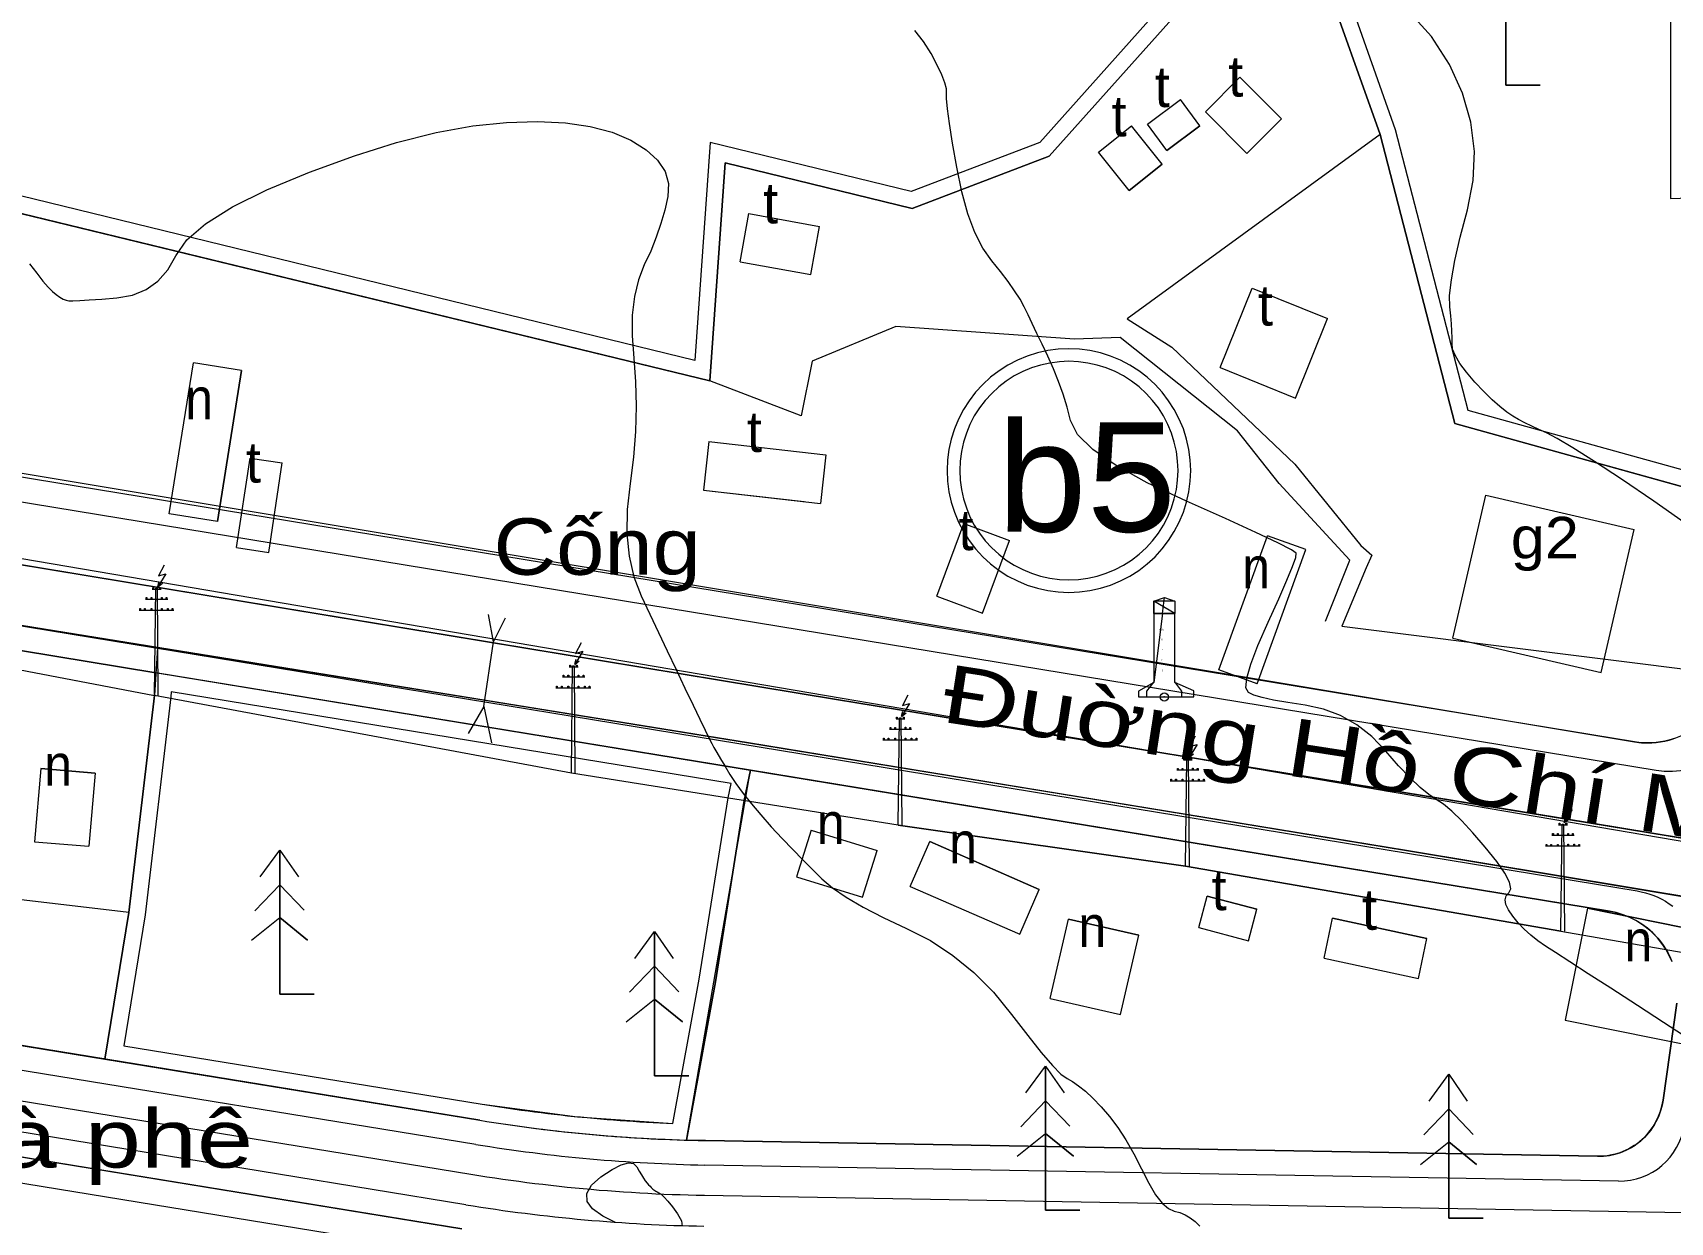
# Model space of a CAD drawing. Header units: metres. Extents: x 533049 to 537618, y 1849954 to 1852676.
# Drawn here: x 535662.7 to 535863.7, y 1851524.4 to 1851670.4 of the extents above; entities that cross this region are included whole.
import ezdxf

# ---------------------------------------------------------------- set-up
doc = ezdxf.new("R2010")
doc.units = ezdxf.units.M
doc.header["$LTSCALE"] = 2
doc.header["$PDMODE"] = 32
doc.header["$PDSIZE"] = 1
for name, color, linetype, lineweight in [('11', 7, 'Continuous', 13), ('13', 7, 'Continuous', 13), ('14', 7, 'Continuous', 13), ('20', 7, 'Continuous', 13), ('38', 7, 'Continuous', 13), ('52', 7, 'Continuous', 13), ('54', 7, 'Continuous', 13), ('55', 7, 'Continuous', 13), ('57', 7, 'Continuous', 13), ('60', 7, 'Continuous', 13)]:
    doc.layers.add(name, color=color, linetype=linetype, lineweight=lineweight)

msp = doc.modelspace()

# ---------------------------------------------------------------- linework, layer by layer
at = {"linetype": 'Continuous', "lineweight": 13}
msp.add_lwpolyline([(535677.62, 1851589.07), (535674.47, 1851562.42), (535641.09, 1851566.36), (535601.98, 1851570.97), (535601.98, 1851578.42), (535555.47, 1851586.42), (535560.72, 1851615.6), (535602.9, 1851608.02), (535656.18, 1851598.45), (535677.98, 1851594.94)], close=True, dxfattribs=at)
at = {"layer": '11'}
for points in [[(535804.82, 1851616.65), (535804.76, 1851617.96), (535804.59, 1851619.25), (535804.31, 1851620.52), (535803.92, 1851621.77), (535803.42, 1851622.97), (535802.81, 1851624.13), (535802.11, 1851625.23), (535801.32, 1851626.26), (535800.44, 1851627.22), (535799.48, 1851628.1), (535798.44, 1851628.9), (535797.34, 1851629.6), (535796.19, 1851630.2), (535794.98, 1851630.7), (535793.74, 1851631.09), (535792.46, 1851631.37), (535791.17, 1851631.55), (535789.87, 1851631.6), (535788.57, 1851631.55), (535787.27, 1851631.37), (535786, 1851631.09), (535784.76, 1851630.7), (535783.55, 1851630.2), (535782.39, 1851629.6), (535781.3, 1851628.9), (535780.26, 1851628.1), (535779.3, 1851627.22), (535778.42, 1851626.26), (535777.62, 1851625.23), (535776.92, 1851624.13), (535776.32, 1851622.97), (535775.82, 1851621.77), (535775.43, 1851620.52), (535775.15, 1851619.25), (535774.98, 1851617.96), (535774.92, 1851616.65), (535774.98, 1851615.35), (535775.15, 1851614.06), (535775.43, 1851612.79), (535775.82, 1851611.54), (535776.32, 1851610.34), (535776.92, 1851609.18), (535777.62, 1851608.08), (535778.42, 1851607.05), (535779.3, 1851606.08), (535780.26, 1851605.2), (535781.3, 1851604.41), (535782.39, 1851603.71), (535783.55, 1851603.11), (535784.76, 1851602.61), (535786, 1851602.22), (535787.27, 1851601.93), (535788.57, 1851601.76), (535789.87, 1851601.71), (535791.17, 1851601.76), (535792.46, 1851601.93), (535793.74, 1851602.22), (535794.98, 1851602.61), (535796.19, 1851603.11), (535797.34, 1851603.71), (535798.44, 1851604.41), (535799.48, 1851605.2), (535800.44, 1851606.08), (535801.32, 1851607.05), (535802.11, 1851608.08), (535802.81, 1851609.18), (535803.42, 1851610.34), (535803.92, 1851611.54), (535804.31, 1851612.79), (535804.59, 1851614.06), (535804.76, 1851615.35)], [(535803.27, 1851616.65), (535803.22, 1851617.82), (535803.07, 1851618.98), (535802.81, 1851620.12), (535802.46, 1851621.24), (535802.01, 1851622.32), (535801.47, 1851623.35), (535800.85, 1851624.34), (535800.13, 1851625.27), (535799.34, 1851626.13), (535798.48, 1851626.92), (535797.56, 1851627.63), (535796.57, 1851628.26), (535795.53, 1851628.8), (535794.45, 1851629.25), (535793.34, 1851629.6), (535792.2, 1851629.85), (535791.04, 1851630), (535789.87, 1851630.06), (535788.7, 1851630), (535787.54, 1851629.85), (535786.4, 1851629.6), (535785.29, 1851629.25), (535784.21, 1851628.8), (535783.17, 1851628.26), (535782.18, 1851627.63), (535781.25, 1851626.92), (535780.39, 1851626.13), (535779.6, 1851625.27), (535778.89, 1851624.34), (535778.26, 1851623.35), (535777.72, 1851622.32), (535777.28, 1851621.24), (535776.92, 1851620.12), (535776.67, 1851618.98), (535776.52, 1851617.82), (535776.47, 1851616.65), (535776.52, 1851615.49), (535776.67, 1851614.33), (535776.92, 1851613.19), (535777.28, 1851612.07), (535777.72, 1851610.99), (535778.26, 1851609.95), (535778.89, 1851608.97), (535779.6, 1851608.04), (535780.39, 1851607.18), (535781.25, 1851606.39), (535782.18, 1851605.68), (535783.17, 1851605.05), (535784.21, 1851604.51), (535785.29, 1851604.06), (535786.4, 1851603.71), (535787.54, 1851603.46), (535788.7, 1851603.3), (535789.87, 1851603.25), (535791.04, 1851603.3), (535792.2, 1851603.46), (535793.34, 1851603.71), (535794.45, 1851604.06), (535795.53, 1851604.51), (535796.57, 1851605.05), (535797.56, 1851605.68), (535798.48, 1851606.39), (535799.34, 1851607.18), (535800.13, 1851608.04), (535800.85, 1851608.97), (535801.47, 1851609.95), (535802.01, 1851610.99), (535802.46, 1851612.07), (535802.81, 1851613.19), (535803.07, 1851614.33), (535803.22, 1851615.49)]]:
    msp.add_lwpolyline(points, close=True, dxfattribs=at)
at = {"layer": '13'}
for points in [[(534939.79, 1851726.76), (535222.44, 1851682.6), (535475.02, 1851637.55), (536031.43, 1851542.89)], [(535867.65, 1851525.56), (535745.12, 1851527.71), (535744.13, 1851527.73), (535743.13, 1851527.76), (535742.14, 1851527.79), (535741.15, 1851527.82), (535740.15, 1851527.86), (535739.16, 1851527.9), (535738.17, 1851527.95), (535737.18, 1851528.01), (535736.19, 1851528.07), (535735.19, 1851528.13), (535734.2, 1851528.2), (535733.21, 1851528.28), (535732.22, 1851528.35), (535731.23, 1851528.44), (535730.24, 1851528.53), (535729.25, 1851528.62), (535728.27, 1851528.72), (535727.28, 1851528.82), (535726.29, 1851528.93), (535725.3, 1851529.05), (535724.32, 1851529.16), (535723.33, 1851529.29), (535722.35, 1851529.42), (535721.36, 1851529.55), (535720.38, 1851529.69), (535719.39, 1851529.83), (535718.41, 1851529.98), (535717.43, 1851530.13), (535716.45, 1851530.29), (535424.43, 1851577.9)]]:
    msp.add_lwpolyline(points, dxfattribs=at)
at = {"layer": '14'}
msp.add_lwpolyline([(535447.79, 1851564.07), (535714.86, 1851520.53)], dxfattribs=at)
msp.add_lwpolyline([(535447.79, 1851564.07), (535714.86, 1851520.53)], dxfattribs=at)
at = {"layer": '20'}
for p, q in [((535806.62, 1851660.67), (535810.86, 1851664.92)), ((535810.86, 1851664.92), (535815.96, 1851659.82)), ((535799.51, 1851659.15), (535803.58, 1851662.16)), ((535805.95, 1851658.94), (535803.58, 1851662.16)), ((535613.36, 1851659.8), (535745.79, 1851627.67)), ((535811.72, 1851655.57), (535806.62, 1851660.67)), ((535806.62, 1851660.67), (535811.72, 1851655.57)), ((535811.72, 1851655.57), (535815.96, 1851659.82)), ((535793.52, 1851655.71), (535797.56, 1851658.93)), ((535801.3, 1851654.23), (535797.56, 1851658.93)), ((535801.89, 1851655.94), (535799.51, 1851659.15)), ((535805.95, 1851658.94), (535801.89, 1851655.94)), ((535801.89, 1851655.94), (535805.95, 1851658.94)), ((535797.25, 1851651.02), (535793.52, 1851655.71)), ((535801.3, 1851654.23), (535797.25, 1851651.02)), ((535797.25, 1851651.02), (535801.3, 1851654.23)), ((535749.5, 1851642.28), (535750.57, 1851648.18)), ((535750.57, 1851648.18), (535759.26, 1851646.61)), ((535758.19, 1851640.71), (535759.26, 1851646.61)), ((535749.5, 1851642.28), (535758.19, 1851640.71)), ((535808.43, 1851629.28), (535812.36, 1851639.04)), ((535808.43, 1851629.28), (535812.36, 1851639.04)), ((535812.36, 1851639.04), (535821.63, 1851635.3)), ((535817.7, 1851625.54), (535821.63, 1851635.3)), ((535679.41, 1851611.35), (535682.39, 1851629.87)), ((535688.32, 1851628.92), (535682.39, 1851629.87)), ((535688.32, 1851628.92), (535685.34, 1851610.4)), ((535685.34, 1851610.4), (535688.32, 1851628.92)), ((535808.43, 1851629.28), (535817.7, 1851625.54)), ((535745.68, 1851620.21), (535745, 1851614.25)), ((535745.68, 1851620.21), (535760.04, 1851618.58)), ((535687.7, 1851607.2), (535689.35, 1851618.18)), ((535687.7, 1851607.2), (535689.35, 1851618.18)), ((535689.35, 1851618.18), (535693.3, 1851617.59)), ((535691.66, 1851606.61), (535693.3, 1851617.59)), ((535760.04, 1851618.58), (535759.36, 1851612.62)), ((535745, 1851614.25), (535757.37, 1851612.84)), ((535745, 1851614.25), (535759.36, 1851612.62)), ((535836.99, 1851596.09), (535841.04, 1851613.63)), ((535841.04, 1851613.63), (535859.26, 1851609.42)), ((535685.34, 1851610.4), (535679.41, 1851611.35)), ((535773.66, 1851601.25), (535776.96, 1851610.15)), ((535773.66, 1851601.25), (535776.96, 1851610.15)), ((535776.96, 1851610.15), (535782.59, 1851608.06)), ((535761.35, 1851588.57), (535645.4, 1851607.69)), ((535779.28, 1851599.16), (535782.59, 1851608.06)), ((535808.28, 1851592.21), (535814.24, 1851608.66)), ((535818.94, 1851606.96), (535814.24, 1851608.66)), ((535855.21, 1851591.88), (535859.26, 1851609.42)), ((535687.7, 1851607.2), (535691.66, 1851606.61)), ((535812.98, 1851590.51), (535818.94, 1851606.96)), ((535812.98, 1851590.51), (535818.94, 1851606.96)), ((535773.66, 1851601.25), (535779.28, 1851599.16)), ((535630.19, 1851598.1), (535677.62, 1851589.07)), ((535750.55, 1851583.25), (535656.18, 1851598.45)), ((535719.25, 1851595.66), (535720.72, 1851598.58)), ((535718.05, 1851587.72), (535719.25, 1851595.66)), ((535836.99, 1851596.09), (535855.21, 1851591.88)), ((535836.99, 1851596.09), (535855.21, 1851591.88)), ((535812.98, 1851590.51), (535808.28, 1851592.21)), ((535728.8, 1851579.54), (535677.62, 1851589.07)), ((535718.05, 1851587.72), (535716.14, 1851584.41)), ((535718.05, 1851587.72), (535718.97, 1851583.27)), ((535663.65, 1851580.09), (535662.89, 1851571.12)), ((535670.32, 1851579.53), (535663.65, 1851580.09)), ((535663.65, 1851580.09), (535670.32, 1851579.53)), ((535670.32, 1851579.53), (535669.56, 1851570.56)), ((535758.22, 1851572.54), (535756.44, 1851566.81)), ((535758.22, 1851572.54), (535766.33, 1851570.03)), ((535758.22, 1851572.54), (535766.33, 1851570.03)), ((535662.89, 1851571.12), (535669.56, 1851570.56)), ((535764.55, 1851564.3), (535766.33, 1851570.03)), ((535770.4, 1851565.64), (535772.81, 1851571.13)), ((535786.24, 1851565.26), (535772.81, 1851571.13)), ((535772.81, 1851571.13), (535786.24, 1851565.26)), ((535943.3, 1851551.41), (535831.31, 1851570.05)), ((535756.44, 1851566.81), (535764.55, 1851564.3)), ((535770.4, 1851565.64), (535783.84, 1851559.76)), ((535783.84, 1851559.76), (535786.24, 1851565.26)), ((535805.82, 1851560.58), (535806.84, 1851564.45)), ((535812.95, 1851562.84), (535806.84, 1851564.45)), ((535806.84, 1851564.45), (535812.95, 1851562.84)), ((535787.58, 1851551.89), (535789.81, 1851561.64)), ((535798.45, 1851559.66), (535789.81, 1851561.64)), ((535789.81, 1851561.64), (535798.45, 1851559.66)), ((535811.93, 1851558.97), (535812.95, 1851562.84)), ((535821.19, 1851556.84), (535822.24, 1851561.73)), ((535833.82, 1851559.25), (535822.24, 1851561.73)), ((535822.24, 1851561.73), (535833.82, 1851559.25)), ((535853.55, 1851562.96), (535850.79, 1851549.23)), ((535871.78, 1851559.29), (535853.55, 1851562.96)), ((535853.55, 1851562.96), (535871.78, 1851559.29)), ((535796.21, 1851549.91), (535798.45, 1851559.66)), ((535805.82, 1851560.58), (535811.93, 1851558.97)), ((535832.77, 1851554.36), (535833.82, 1851559.25)), ((535821.19, 1851556.84), (535832.77, 1851554.36)), ((535787.58, 1851551.89), (535796.21, 1851549.91)), ((535850.79, 1851549.23), (535869.02, 1851545.56))]:
    msp.add_line(p, q, dxfattribs=at)
for points in [[(535828.06, 1851657.89), (535837.24, 1851622.42), (535878.77, 1851610.91)], [(535645.4, 1851607.69), (535761.35, 1851588.57), (535881.15, 1851568.95)], [(535800.3, 1851600.62), (535801.6, 1851601.07), (535802.86, 1851600.62), (535802.86, 1851599.58), (535802.86, 1851599.11), (535800.3, 1851599.11), (535800.3, 1851600.62), (535800.3, 1851590.72), (535799.41, 1851589.58), (535799.41, 1851588.88), (535803.75, 1851588.88), (535803.75, 1851589.58), (535802.86, 1851590.72), (535802.86, 1851599.11)], [(535831.31, 1851570.05), (535750.55, 1851583.25), (535656.18, 1851598.45)], [(535718.05, 1851587.72), (535719.25, 1851595.66), (535718.61, 1851599)], [(535768.92, 1851573.14), (535728.8, 1851579.54), (535677.62, 1851589.07)], [(535850.26, 1851560.13), (535804.2, 1851568.12), (535768.92, 1851573.14)], [(535768.92, 1851573.14), (535804.2, 1851568.12), (535850.26, 1851560.13), (535893.92, 1851552.55)], [(535831.31, 1851570.05), (535943.3, 1851551.41), (536041.3, 1851534.62)]]:
    msp.add_lwpolyline(points, dxfattribs=at)
for points in [[(535800.3, 1851599.11), (535802.86, 1851599.11), (535800.3, 1851600.62), (535800.3, 1851590.65), (535798.42, 1851589.58), (535798.42, 1851588.88), (535805.2, 1851588.88), (535805.2, 1851589.62), (535802.86, 1851590.65), (535802.86, 1851599.11)], [(535800.3, 1851600.62), (535800.3, 1851599.11), (535801.36, 1851599.11), (535801.6, 1851601.07), (535802.86, 1851600.62)], [(535801.36, 1851599.11), (535800.3, 1851590.65), (535798.42, 1851589.58), (535798.42, 1851588.88), (535805.2, 1851588.88), (535805.2, 1851589.62), (535802.86, 1851590.65), (535802.86, 1851599.11)]]:
    msp.add_lwpolyline(points, close=True, dxfattribs=at)
msp.add_point((535801.58, 1851588.88), dxfattribs=at)
at = {"layer": '38'}
for points in [[(535874.47, 1851624.41), (535874.31, 1851623.18), (535874.15, 1851621.95), (535873.98, 1851620.72), (535873.79, 1851619.49), (535873.6, 1851618.26), (535873.4, 1851617.04), (535873.19, 1851615.81), (535872.97, 1851614.59), (535838.89, 1851624.04), (535829.97, 1851658.47), (535822.25, 1851680.24), (535806.85, 1851679.92), (535786.29, 1851656.9), (535770.5, 1851650.89), (535745.83, 1851656.91), (535743.96, 1851630.17), (535615.39, 1851661.52)], [(535806.85, 1851679.92), (535786.29, 1851656.9), (535770.5, 1851650.89), (535745.83, 1851656.91), (535743.96, 1851630.17), (535615.39, 1851661.52)], [(535863.72, 1851672.62), (535863.72, 1851650.05), (535875.69, 1851650.43), (535875.27, 1851632.44), (535872.97, 1851614.59), (535838.89, 1851624.04), (535829.97, 1851658.47), (535822.25, 1851680.24)]]:
    msp.add_lwpolyline(points, dxfattribs=at)
for points in [[(535748.05, 1851576.52), (535748.41, 1851578.25), (535679.65, 1851589.53), (535679.61, 1851588.89), (535676.46, 1851562.14), (535673.84, 1851546.1), (535717.86, 1851538.92), (535718.66, 1851538.79), (535719.46, 1851538.67), (535720.26, 1851538.55), (535721.07, 1851538.43), (535721.87, 1851538.31), (535722.67, 1851538.2), (535723.48, 1851538.09), (535724.28, 1851537.99), (535725.09, 1851537.89), (535725.9, 1851537.79), (535726.7, 1851537.69), (535727.51, 1851537.6), (535728.32, 1851537.51), (535729.12, 1851537.43), (535729.93, 1851537.35), (535730.74, 1851537.27), (535731.55, 1851537.2), (535732.36, 1851537.12), (535733.17, 1851537.06), (535733.97, 1851536.99), (535734.78, 1851536.93), (535735.59, 1851536.88), (535736.4, 1851536.82), (535737.21, 1851536.77), (535738.02, 1851536.72), (535738.84, 1851536.68), (535739.65, 1851536.64), (535740.46, 1851536.61), (535741.27, 1851536.57), (535744.5, 1851554.25)], [(535748.05, 1851576.52), (535748.41, 1851578.25), (535679.65, 1851589.53), (535679.61, 1851588.89), (535676.46, 1851562.14), (535673.84, 1851546.1), (535717.86, 1851538.92), (535729.53, 1851537.39), (535741.27, 1851536.57), (535744.5, 1851554.25)]]:
    msp.add_lwpolyline(points, close=True, dxfattribs=at)
at = {"layer": '52'}
for points in [[(535601.68, 1851626.29), (535859.29, 1851583.38), (535860.15, 1851583.27), (535861.01, 1851583.24), (535861.87, 1851583.28), (535862.73, 1851583.4), (535863.57, 1851583.59), (535864.39, 1851583.86), (535865.18, 1851584.19), (535865.95, 1851584.59), (535866.67, 1851585.06), (535867.36, 1851585.59), (535867.99, 1851586.17), (535868.57, 1851586.8), (535869.1, 1851587.49), (535869.56, 1851588.22), (535869.96, 1851588.98), (535870.29, 1851589.78), (535870.56, 1851590.6), (535870.75, 1851591.44), (535874.53, 1851612.08), (535837.24, 1851622.42), (535828.06, 1851657.89), (535820.85, 1851678.21)], [(535807.76, 1851677.94), (535787.46, 1851655.21), (535770.63, 1851648.8), (535747.66, 1851654.41), (535745.79, 1851627.67), (535613.36, 1851659.8)], [(535863.92, 1851556.39), (535863.57, 1851557.18), (535863.15, 1851557.93), (535862.67, 1851558.65), (535862.13, 1851559.32), (535861.54, 1851559.94), (535860.89, 1851560.51), (535860.2, 1851561.02), (535859.47, 1851561.47), (535858.7, 1851561.86), (535857.9, 1851562.17), (535857.07, 1851562.42), (535856.23, 1851562.6), (535750.79, 1851579.89), (535750.02, 1851576.16), (535746.47, 1851553.92), (535742.93, 1851534.51), (535745.24, 1851534.46), (535854.75, 1851532.54), (535855.43, 1851532.55), (535856.1, 1851532.63), (535856.77, 1851532.76), (535857.42, 1851532.95), (535858.06, 1851533.19), (535858.67, 1851533.49), (535859.26, 1851533.83), (535859.81, 1851534.23), (535860.33, 1851534.67), (535860.81, 1851535.15), (535861.24, 1851535.68), (535861.63, 1851536.23), (535861.97, 1851536.82), (535862.26, 1851537.44), (535862.5, 1851538.08), (535862.68, 1851538.73), (535862.81, 1851539.4), (535864.51, 1851551.31)]]:
    msp.add_lwpolyline(points, dxfattribs=at)
msp.add_lwpolyline([(535648.75, 1851596.62), (535560.13, 1851612.32), (535555.47, 1851586.42), (535551.81, 1851563.97), (535671.54, 1851544.45), (535674.47, 1851562.42), (535677.62, 1851589.07), (535677.79, 1851591.86)], close=True, dxfattribs=at)
at = {"layer": '54'}
for p, q in [((535717.05, 1851533.99), (535444.83, 1851578.37)), ((535715.85, 1851526.59), (535444.21, 1851570.88)), ((535857.34, 1851529.49), (535745.19, 1851531.46))]:
    msp.add_line(p, q, dxfattribs=at)
for points in [[(535454.46, 1851649.32), (535651.77, 1851614.36), (535861.95, 1851579.9)], [(535649.25, 1851599.58), (535859.61, 1851565.08), (535860.14, 1851564.98), (535860.66, 1851564.85), (535861.17, 1851564.7), (535861.67, 1851564.51), (535862.16, 1851564.3), (535862.64, 1851564.07), (535863.11, 1851563.81), (535863.56, 1851563.52), (535864, 1851563.21)]]:
    msp.add_lwpolyline(points, dxfattribs=at)
for centre, radius, start, end in [((535863.57, 1851589.77), 10, 260.6876, 350.1779), ((535857.48, 1851537.49), 8, 268.9931, 351.8636), ((535748.64, 1851727.68), 196.25, 260.7396, 268.9931), ((535748.64, 1851727.68), 203.75, 260.7396, 268.9931)]:
    msp.add_arc(centre, radius, start, end, dxfattribs=at)
at = {"layer": '55'}
for p, q in [((535717.54, 1851536.95), (535450.7, 1851580.46)), ((535715.36, 1851523.62), (535448.3, 1851567.17)), ((535854.75, 1851532.54), (535745.24, 1851534.46))]:
    msp.add_line(p, q, dxfattribs=at)
for points in [[(535807.76, 1851677.94), (535787.46, 1851655.21), (535770.63, 1851648.8), (535747.66, 1851654.41), (535745.79, 1851627.67), (535613.36, 1851659.8)], [(535874.53, 1851612.08), (535837.24, 1851622.42), (535828.06, 1851657.89), (535820.85, 1851678.21)], [(535601.68, 1851626.29), (535859.29, 1851583.38), (535859.82, 1851583.3), (535860.36, 1851583.26), (535860.89, 1851583.24), (535861.43, 1851583.25), (535861.96, 1851583.29), (535862.49, 1851583.36), (535863.02, 1851583.46), (535863.54, 1851583.59), (535864.05, 1851583.74)], [(535864.05, 1851583.75), (535863.53, 1851583.59), (535863.01, 1851583.47), (535862.49, 1851583.37), (535861.96, 1851583.3), (535861.43, 1851583.26), (535860.89, 1851583.24), (535860.36, 1851583.26), (535859.82, 1851583.3), (535859.29, 1851583.38), (535652.26, 1851617.33)], [(535648.75, 1851596.62), (535856.23, 1851562.6), (535856.75, 1851562.5), (535857.27, 1851562.37), (535857.78, 1851562.21), (535858.29, 1851562.03), (535858.78, 1851561.82), (535859.26, 1851561.58), (535859.72, 1851561.32), (535860.18, 1851561.04), (535860.61, 1851560.73), (535861.03, 1851560.4), (535861.43, 1851560.04), (535861.81, 1851559.67), (535862.17, 1851559.27), (535862.51, 1851558.86), (535862.83, 1851558.43), (535863.12, 1851557.98), (535863.39, 1851557.52), (535863.63, 1851557.04), (535863.85, 1851556.56)], [(535864.51, 1851551.31), (535862.81, 1851539.4), (535862.74, 1851539.01), (535862.65, 1851538.62), (535862.55, 1851538.23), (535862.43, 1851537.85), (535862.28, 1851537.48), (535862.12, 1851537.12), (535861.94, 1851536.76), (535861.74, 1851536.41), (535861.53, 1851536.08), (535861.3, 1851535.75), (535861.05, 1851535.44), (535860.79, 1851535.14), (535860.52, 1851534.85), (535860.23, 1851534.58), (535859.92, 1851534.32), (535859.61, 1851534.07), (535859.28, 1851533.85), (535858.94, 1851533.64), (535858.59, 1851533.44), (535858.23, 1851533.27), (535857.87, 1851533.11), (535857.49, 1851532.97), (535857.11, 1851532.85), (535856.73, 1851532.75), (535856.33, 1851532.67), (535855.94, 1851532.6), (535855.54, 1851532.56), (535855.15, 1851532.54), (535854.75, 1851532.54), (535745.24, 1851534.46), (535742.93, 1851534.51), (535750.79, 1851579.89), (535856.23, 1851562.6), (535856.75, 1851562.5), (535857.27, 1851562.37), (535857.78, 1851562.21), (535858.29, 1851562.03), (535858.78, 1851561.82), (535859.26, 1851561.58), (535859.72, 1851561.32), (535860.18, 1851561.04), (535860.61, 1851560.73), (535861.03, 1851560.4), (535861.43, 1851560.04), (535861.81, 1851559.67), (535862.17, 1851559.27), (535862.51, 1851558.86), (535862.83, 1851558.43), (535863.12, 1851557.98), (535863.39, 1851557.52), (535863.63, 1851557.04), (535863.85, 1851556.56)], [(535864.51, 1851551.31), (535862.81, 1851539.4)]]:
    msp.add_lwpolyline(points, dxfattribs=at)
for points in [[(535551.81, 1851563.97), (535555.47, 1851586.42), (535560.13, 1851612.32), (535648.75, 1851596.62), (535677.79, 1851591.86), (535677.62, 1851589.07), (535674.47, 1851562.42), (535671.54, 1851544.45)], [(535750.02, 1851576.16), (535750.79, 1851579.89), (535677.79, 1851591.86), (535677.62, 1851589.07), (535674.47, 1851562.42), (535671.54, 1851544.45), (535717.54, 1851536.95), (535718.4, 1851536.81), (535719.27, 1851536.67), (535720.14, 1851536.54), (535721.02, 1851536.41), (535721.89, 1851536.29), (535722.76, 1851536.17), (535723.63, 1851536.05), (535724.5, 1851535.94), (535725.38, 1851535.83), (535726.25, 1851535.73), (535727.13, 1851535.63), (535728, 1851535.53), (535728.88, 1851535.44), (535729.75, 1851535.35), (535730.63, 1851535.27), (535731.51, 1851535.19), (535732.38, 1851535.11), (535733.26, 1851535.04), (535734.14, 1851534.97), (535735.01, 1851534.91), (535735.89, 1851534.85), (535736.77, 1851534.79), (535737.65, 1851534.74), (535738.53, 1851534.69), (535739.41, 1851534.65), (535740.29, 1851534.61), (535741.17, 1851534.57), (535742.05, 1851534.54), (535742.93, 1851534.51), (535746.47, 1851553.92)]]:
    msp.add_lwpolyline(points, close=True, dxfattribs=at)
for centre, radius, start, end in [((535854.89, 1851540.53), 8, 268.9931, 351.8636), ((535748.64, 1851727.68), 193.25, 260.7396, 268.9931)]:
    msp.add_arc(centre, radius, start, end, dxfattribs=at)
at = {"layer": '57'}
for p, q in [((535843.51, 1851681.59), (535843.51, 1851663.92)), ((535806.62, 1851660.67), (535810.86, 1851664.92)), ((535810.86, 1851664.92), (535815.96, 1851659.82)), ((535843.51, 1851663.92), (535847.72, 1851663.92)), ((535799.51, 1851659.15), (535803.58, 1851662.16)), ((535805.95, 1851658.94), (535803.58, 1851662.16)), ((535613.36, 1851659.8), (535745.79, 1851627.67)), ((535811.72, 1851655.57), (535806.62, 1851660.67)), ((535806.62, 1851660.67), (535811.72, 1851655.57)), ((535811.72, 1851655.57), (535815.96, 1851659.82)), ((535793.52, 1851655.71), (535797.56, 1851658.93)), ((535801.3, 1851654.23), (535797.56, 1851658.93)), ((535801.89, 1851655.94), (535799.51, 1851659.15)), ((535805.95, 1851658.94), (535801.89, 1851655.94)), ((535801.89, 1851655.94), (535805.95, 1851658.94)), ((535797.25, 1851651.02), (535793.52, 1851655.71)), ((535801.3, 1851654.23), (535797.25, 1851651.02)), ((535797.25, 1851651.02), (535801.3, 1851654.23)), ((535749.5, 1851642.28), (535750.57, 1851648.18)), ((535750.57, 1851648.18), (535759.26, 1851646.61)), ((535758.19, 1851640.71), (535759.26, 1851646.61)), ((535749.5, 1851642.28), (535758.19, 1851640.71)), ((535808.43, 1851629.28), (535812.36, 1851639.04)), ((535808.43, 1851629.28), (535812.36, 1851639.04)), ((535812.36, 1851639.04), (535821.63, 1851635.3)), ((535817.7, 1851625.54), (535821.63, 1851635.3)), ((535679.41, 1851611.35), (535682.39, 1851629.87)), ((535688.32, 1851628.92), (535682.39, 1851629.87)), ((535688.32, 1851628.92), (535685.34, 1851610.4)), ((535685.34, 1851610.4), (535688.32, 1851628.92)), ((535808.43, 1851629.28), (535817.7, 1851625.54)), ((535745.68, 1851620.21), (535745, 1851614.25)), ((535745.68, 1851620.21), (535760.04, 1851618.58)), ((535687.7, 1851607.2), (535689.35, 1851618.18)), ((535687.7, 1851607.2), (535689.35, 1851618.18)), ((535689.35, 1851618.18), (535693.3, 1851617.59)), ((535691.66, 1851606.61), (535693.3, 1851617.59)), ((535760.04, 1851618.58), (535759.36, 1851612.62)), ((535745, 1851614.25), (535757.37, 1851612.84)), ((535745, 1851614.25), (535759.36, 1851612.62)), ((535836.99, 1851596.09), (535841.04, 1851613.63)), ((535841.04, 1851613.63), (535859.26, 1851609.42)), ((535685.34, 1851610.4), (535679.41, 1851611.35)), ((535773.66, 1851601.25), (535776.96, 1851610.15)), ((535773.66, 1851601.25), (535776.96, 1851610.15)), ((535776.96, 1851610.15), (535782.59, 1851608.06)), ((535761.35, 1851588.57), (535645.4, 1851607.69)), ((535779.28, 1851599.16), (535782.59, 1851608.06)), ((535808.28, 1851592.21), (535814.24, 1851608.66)), ((535818.94, 1851606.96), (535814.24, 1851608.66)), ((535855.21, 1851591.88), (535859.26, 1851609.42)), ((535687.7, 1851607.2), (535691.66, 1851606.61)), ((535812.98, 1851590.51), (535818.94, 1851606.96)), ((535812.98, 1851590.51), (535818.94, 1851606.96)), ((535677.35, 1851602.12), (535678.43, 1851602.12)), ((535678.04, 1851602.43), (535678.19, 1851603.04)), ((535675.72, 1851599.54), (535680, 1851599.54)), ((535676.53, 1851600.87), (535679.25, 1851600.87)), ((535773.66, 1851601.25), (535779.28, 1851599.16)), ((535630.19, 1851598.1), (535677.62, 1851589.07)), ((535750.55, 1851583.25), (535656.18, 1851598.45)), ((535719.25, 1851595.66), (535720.72, 1851598.58)), ((535718.05, 1851587.72), (535719.25, 1851595.66)), ((535836.99, 1851596.09), (535855.21, 1851591.88)), ((535836.99, 1851596.09), (535855.21, 1851591.88)), ((535729.22, 1851592.91), (535729.37, 1851593.52)), ((535728.53, 1851592.59), (535729.61, 1851592.59)), ((535812.98, 1851590.51), (535808.28, 1851592.21)), ((535726.9, 1851590.01), (535731.18, 1851590.01)), ((535727.71, 1851591.35), (535730.43, 1851591.35)), ((535728.8, 1851579.54), (535677.62, 1851589.07)), ((535718.05, 1851587.72), (535716.14, 1851584.41)), ((535718.05, 1851587.72), (535718.97, 1851583.27)), ((535768.65, 1851586.2), (535769.73, 1851586.2)), ((535769.34, 1851586.51), (535769.49, 1851587.12)), ((535767.02, 1851583.62), (535771.3, 1851583.62)), ((535767.83, 1851584.95), (535770.55, 1851584.95)), ((535804.62, 1851581.49), (535804.77, 1851582.1)), ((535663.65, 1851580.09), (535662.89, 1851571.12)), ((535670.32, 1851579.53), (535663.65, 1851580.09)), ((535663.65, 1851580.09), (535670.32, 1851579.53)), ((535670.32, 1851579.53), (535669.56, 1851570.56)), ((535803.11, 1851579.93), (535805.82, 1851579.93)), ((535803.93, 1851581.17), (535805.01, 1851581.17)), ((535802.3, 1851578.59), (535806.58, 1851578.59)), ((535850.68, 1851573.49), (535850.83, 1851574.1)), ((535758.22, 1851572.54), (535756.44, 1851566.81)), ((535758.22, 1851572.54), (535766.33, 1851570.03)), ((535758.22, 1851572.54), (535766.33, 1851570.03)), ((535849.17, 1851571.93), (535851.89, 1851571.93)), ((535849.99, 1851573.18), (535851.07, 1851573.18)), ((535662.89, 1851571.12), (535669.56, 1851570.56)), ((535693.01, 1851570.09), (535693.01, 1851552.42)), ((535764.55, 1851564.3), (535766.33, 1851570.03)), ((535770.4, 1851565.64), (535772.81, 1851571.13)), ((535786.24, 1851565.26), (535772.81, 1851571.13)), ((535772.81, 1851571.13), (535786.24, 1851565.26)), ((535943.3, 1851551.41), (535831.31, 1851570.05)), ((535848.36, 1851570.6), (535852.64, 1851570.6)), ((535689.95, 1851562.65), (535693.01, 1851565.85)), ((535695.99, 1851562.72), (535693.01, 1851565.85)), ((535756.44, 1851566.81), (535764.55, 1851564.3)), ((535770.4, 1851565.64), (535783.84, 1851559.76)), ((535783.84, 1851559.76), (535786.24, 1851565.26)), ((535805.82, 1851560.58), (535806.84, 1851564.45)), ((535812.95, 1851562.84), (535806.84, 1851564.45)), ((535806.84, 1851564.45), (535812.95, 1851562.84)), ((535689.53, 1851559.03), (535693.01, 1851561.81)), ((535696.42, 1851559.03), (535693.01, 1851561.81)), ((535787.58, 1851551.89), (535789.81, 1851561.64)), ((535798.45, 1851559.66), (535789.81, 1851561.64)), ((535789.81, 1851561.64), (535798.45, 1851559.66)), ((535811.93, 1851558.97), (535812.95, 1851562.84)), ((535821.19, 1851556.84), (535822.24, 1851561.73)), ((535833.82, 1851559.25), (535822.24, 1851561.73)), ((535822.24, 1851561.73), (535833.82, 1851559.25)), ((535853.55, 1851562.96), (535850.79, 1851549.23)), ((535871.78, 1851559.29), (535853.55, 1851562.96)), ((535853.55, 1851562.96), (535871.78, 1851559.29)), ((535739.01, 1851560.09), (535739.01, 1851542.42)), ((535796.21, 1851549.91), (535798.45, 1851559.66)), ((535805.82, 1851560.58), (535811.93, 1851558.97)), ((535832.77, 1851554.36), (535833.82, 1851559.25)), ((535735.95, 1851552.65), (535739.01, 1851555.85)), ((535741.99, 1851552.72), (535739.01, 1851555.85)), ((535821.19, 1851556.84), (535832.77, 1851554.36)), ((535693.01, 1851552.42), (535697.22, 1851552.42)), ((535735.53, 1851549.03), (535739.01, 1851551.81)), ((535742.42, 1851549.03), (535739.01, 1851551.81)), ((535787.58, 1851551.89), (535796.21, 1851549.91)), ((535850.79, 1851549.23), (535869.02, 1851545.56)), ((535787.01, 1851543.59), (535787.01, 1851525.92)), ((535739.01, 1851542.42), (535743.22, 1851542.42)), ((535836.51, 1851542.59), (535836.51, 1851524.92)), ((535783.95, 1851536.15), (535787.01, 1851539.35)), ((535789.99, 1851536.22), (535787.01, 1851539.35)), ((535833.45, 1851535.15), (535836.51, 1851538.35)), ((535839.49, 1851535.22), (535836.51, 1851538.35)), ((535783.53, 1851532.53), (535787.01, 1851535.31)), ((535790.42, 1851532.53), (535787.01, 1851535.31)), ((535833.03, 1851531.53), (535836.51, 1851534.31)), ((535839.92, 1851531.53), (535836.51, 1851534.31)), ((535787.01, 1851525.92), (535791.22, 1851525.92)), ((535836.51, 1851524.92), (535840.72, 1851524.92))]:
    msp.add_line(p, q, dxfattribs=at)
for points in [[(535847.72, 1851663.92), (535843.51, 1851663.92), (535843.51, 1851681.59)], [(535821.35, 1851598.17), (535824.37, 1851605.65), (535815.69, 1851615.08), (535810.55, 1851621.54), (535796.18, 1851632.97), (535790.56, 1851632.78), (535768.61, 1851634.35), (535758.34, 1851630.08), (535757.01, 1851623.39), (535745.79, 1851627.67), (535747.66, 1851654.41), (535770.63, 1851648.8), (535787.46, 1851655.21), (535807.76, 1851677.94)], [(535820.85, 1851678.21), (535828.06, 1851657.89), (535797.04, 1851635.25), (535802.49, 1851631.8), (535817.6, 1851617.45), (535825.69, 1851607.45), (535827.04, 1851606.27), (535826.36, 1851604.72), (535823.36, 1851597.55), (535875.03, 1851591.09), (535875.92, 1851598.11), (535877.14, 1851604.54), (535877.66, 1851606.23), (535882.81, 1851627.94), (535882.71, 1851652.66), (535865.72, 1851652.12), (535865.72, 1851674.32)], [(535865.7, 1851610.09), (535861.68, 1851612.91), (535857.7, 1851615.59), (535854.39, 1851617.76), (535851.75, 1851619.43), (535849.79, 1851620.6), (535848.49, 1851621.27), (535847.56, 1851621.68), (535846.68, 1851622.1), (535845.85, 1851622.51), (535845.07, 1851622.93), (535844.35, 1851623.34), (535843.61, 1851623.84), (535842.77, 1851624.51), (535841.84, 1851625.34), (535840.82, 1851626.35), (535839.71, 1851627.52), (535838.67, 1851628.72), (535837.87, 1851629.79), (535837.31, 1851630.74), (535836.98, 1851631.56), (535836.9, 1851632.26), (535836.91, 1851632.95), (535836.89, 1851633.74), (535836.84, 1851634.64), (535836.75, 1851635.64), (535836.63, 1851636.75), (535836.61, 1851638.15), (535836.82, 1851640.04), (535837.25, 1851642.42), (535837.91, 1851645.29), (535838.8, 1851648.64), (535839.51, 1851652.23), (535839.65, 1851655.81), (535839.21, 1851659.38), (535838.19, 1851662.94), (535836.6, 1851666.49), (535834.39, 1851669.9), (535831.52, 1851673.05)], [(535804.31, 1851612.89), (535799.49, 1851615.15), (535795.66, 1851617.27), (535792.81, 1851619.25), (535790.94, 1851621.09), (535790.06, 1851622.79), (535789.64, 1851624.42), (535789.15, 1851626.02), (535788.59, 1851627.59), (535787.97, 1851629.15), (535787.28, 1851630.69), (535786.59, 1851632.15), (535785.95, 1851633.49), (535785.37, 1851634.69), (535784.85, 1851635.78), (535784.38, 1851636.74), (535783.87, 1851637.68), (535783.21, 1851638.71), (535782.42, 1851639.84), (535781.47, 1851641.07), (535780.39, 1851642.39), (535779.29, 1851643.94), (535778.31, 1851645.87), (535777.45, 1851648.17), (535776.71, 1851650.84), (535776.1, 1851653.89), (535775.6, 1851656.84), (535775.23, 1851659.23), (535774.98, 1851661.04), (535774.86, 1851662.29), (535774.86, 1851662.98), (535774.84, 1851663.49), (535774.64, 1851664.23), (535774.26, 1851665.19), (535773.7, 1851666.39), (535772.95, 1851667.81), (535772.03, 1851669.28), (535770.94, 1851670.63)], [(535662.28, 1851642.01), (535663.16, 1851640.86), (535663.92, 1851639.91), (535664.57, 1851639.17), (535665.1, 1851638.63), (535665.56, 1851638.24), (535665.99, 1851637.93), (535666.4, 1851637.7), (535666.77, 1851637.55), (535667.11, 1851637.49), (535667.61, 1851637.49), (535668.45, 1851637.52), (535669.62, 1851637.59), (535671.14, 1851637.69), (535672.99, 1851637.83), (535674.9, 1851638.16), (535676.58, 1851638.85), (535678.02, 1851639.88), (535679.24, 1851641.27), (535680.23, 1851643.01), (535681.58, 1851644.95), (535683.9, 1851646.94), (535687.18, 1851649), (535691.43, 1851651.11), (535696.64, 1851653.28), (535702.16, 1851655.28), (535707.34, 1851656.89), (535712.18, 1851658.11), (535716.68, 1851658.93), (535720.83, 1851659.37), (535724.63, 1851659.47), (535728.06, 1851659.3), (535731.11, 1851658.86), (535733.8, 1851658.16), (535736.11, 1851657.18), (535737.99, 1851656.01), (535739.38, 1851654.73), (535740.29, 1851653.35), (535740.7, 1851651.86), (535740.63, 1851650.27), (535740.26, 1851648.61), (535739.79, 1851646.95), (535739.21, 1851645.27), (535738.53, 1851643.58), (535737.75, 1851641.88), (535737.02, 1851640.06), (535736.53, 1851638), (535736.27, 1851635.72), (535736.24, 1851633.19), (535736.45, 1851630.44), (535736.68, 1851627.53), (535736.76, 1851624.54), (535736.67, 1851621.46), (535736.41, 1851618.3), (535736, 1851615.06), (535735.65, 1851611.88), (535735.62, 1851608.91), (535735.9, 1851606.15), (535736.48, 1851603.6), (535737.38, 1851601.27), (535738.43, 1851599.03), (535739.49, 1851596.78), (535740.56, 1851594.52), (535741.64, 1851592.25), (535742.73, 1851589.97)], [(535828.06, 1851657.89), (535837.24, 1851622.42), (535878.77, 1851610.91)], [(535865.33, 1851547.35), (535862.85, 1851548.96), (535859.66, 1851551.01), (535856.38, 1851553.14), (535853.61, 1851554.93), (535851.35, 1851556.39), (535849.61, 1851557.52), (535848.38, 1851558.31), (535847.45, 1851558.97), (535846.57, 1851559.66), (535845.77, 1851560.39), (535845.03, 1851561.16), (535844.36, 1851561.97), (535843.83, 1851562.75), (535843.52, 1851563.43), (535843.42, 1851564.01), (535843.55, 1851564.49), (535843.89, 1851564.87), (535844.13, 1851565.35), (535843.96, 1851566.15), (535843.38, 1851567.27), (535842.39, 1851568.7), (535840.99, 1851570.45), (535839.47, 1851572.21), (535838.1, 1851573.68), (535836.89, 1851574.85), (535835.84, 1851575.73), (535834.95, 1851576.31), (535834.05, 1851576.9), (535832.98, 1851577.78), (535831.75, 1851578.97), (535830.35, 1851580.45), (535828.78, 1851582.24), (535827.06, 1851584.01), (535825.21, 1851585.46), (535823.23, 1851586.59), (535821.11, 1851587.39), (535818.87, 1851587.87), (535816.74, 1851588.19), (535814.98, 1851588.5), (535813.58, 1851588.81), (535812.56, 1851589.12), (535811.9, 1851589.43), (535811.61, 1851590.01), (535811.72, 1851591.17), (535812.21, 1851592.9), (535813.08, 1851595.2), (535814.35, 1851598.07), (535815.65, 1851600.93), (535816.64, 1851603.21), (535817.33, 1851604.9), (535817.71, 1851606), (535817.78, 1851606.51), (535817.18, 1851606.94), (535815.53, 1851607.8), (535812.83, 1851609.07), (535809.1, 1851610.77), (535804.31, 1851612.89)], [(535964.76, 1851554.5), (535918.93, 1851562.42), (535875.53, 1851569.87), (535872.4, 1851570.38), (535846.83, 1851574.57), (535821.25, 1851578.76), (535761.35, 1851588.57), (535719.22, 1851595.52), (535674.39, 1851602.91), (535645.4, 1851607.69)], [(535645.4, 1851607.69), (535761.35, 1851588.57), (535881.15, 1851568.95)], [(535678.81, 1851605.03), (535678.13, 1851603.74), (535679.02, 1851604), (535678.04, 1851602.4), (535678.59, 1851602.84)], [(535677.62, 1851589.07), (535677.77, 1851602.23), (535677.95, 1851602.23), (535678.05, 1851589.07)], [(535800.3, 1851600.62), (535801.6, 1851601.07), (535802.86, 1851600.62), (535802.86, 1851599.58), (535802.86, 1851599.11), (535800.3, 1851599.11), (535800.3, 1851600.62), (535800.3, 1851590.72), (535799.41, 1851589.58), (535799.41, 1851588.88), (535803.75, 1851588.88), (535803.75, 1851589.58), (535802.86, 1851590.72), (535802.86, 1851599.11)], [(535656.18, 1851598.45), (535677.98, 1851594.94), (535703.37, 1851590.85), (535718.16, 1851588.47), (535750.55, 1851583.25), (535790.93, 1851576.65), (535831.31, 1851570.05), (535859.31, 1851565.39), (535887.31, 1851560.73), (535898.45, 1851558.87), (535930.81, 1851553.49), (535943.3, 1851551.41), (535992.3, 1851543.02)], [(535831.31, 1851570.05), (535750.55, 1851583.25), (535656.18, 1851598.45)], [(535718.05, 1851587.72), (535719.25, 1851595.66), (535718.61, 1851599)], [(535729.99, 1851595.51), (535729.31, 1851594.22), (535730.2, 1851594.48), (535729.22, 1851592.87), (535729.77, 1851593.31)], [(535728.8, 1851579.54), (535728.95, 1851592.7), (535729.13, 1851592.7), (535729.23, 1851579.54)], [(535742.73, 1851589.97), (535743.74, 1851587.87), (535744.57, 1851586.14), (535745.23, 1851584.79), (535745.72, 1851583.8), (535746.03, 1851583.19), (535746.3, 1851582.7), (535746.66, 1851582.07), (535747.1, 1851581.31), (535747.64, 1851580.42), (535748.26, 1851579.38), (535749, 1851578.25), (535749.87, 1851577.04), (535750.89, 1851575.75), (535752.05, 1851574.4), (535753.34, 1851572.96), (535754.69, 1851571.53), (535755.98, 1851570.18), (535757.21, 1851568.9), (535758.4, 1851567.71), (535759.53, 1851566.58), (535760.83, 1851565.48), (535762.52, 1851564.31), (535764.6, 1851563.09), (535767.06, 1851561.82), (535769.92, 1851560.49), (535772.87, 1851558.99), (535775.64, 1851557.18), (535778.22, 1851555.07), (535780.62, 1851552.66), (535782.84, 1851549.94), (535784.81, 1851547.34), (535786.47, 1851545.25), (535787.84, 1851543.68), (535788.9, 1851542.62), (535789.66, 1851542.08), (535790.31, 1851541.72), (535791.06, 1851541.19), (535791.89, 1851540.5), (535792.81, 1851539.64), (535793.82, 1851538.61), (535794.86, 1851537.42), (535795.88, 1851536.06), (535796.87, 1851534.54), (535797.83, 1851532.84), (535798.77, 1851530.98), (535799.67, 1851529.22), (535800.52, 1851527.82), (535801.33, 1851526.78), (535802.09, 1851526.11), (535802.8, 1851525.79), (535803.47, 1851525.62), (535804.13, 1851525.34), (535804.76, 1851524.97), (535805.37, 1851524.51), (535805.95, 1851523.95)], [(535768.92, 1851573.14), (535728.8, 1851579.54), (535677.62, 1851589.07)], [(535770.11, 1851589.11), (535769.43, 1851587.82), (535770.32, 1851588.08), (535769.34, 1851586.47), (535769.89, 1851586.92)], [(535768.92, 1851573.14), (535769.07, 1851586.3), (535769.25, 1851586.3), (535769.35, 1851573.14)], [(535805.39, 1851584.09), (535804.71, 1851582.79), (535805.6, 1851583.06), (535804.62, 1851581.45), (535805.17, 1851581.89)], [(535804.2, 1851568.12), (535804.35, 1851581.28), (535804.52, 1851581.28), (535804.63, 1851568.12)], [(535851.45, 1851576.09), (535850.77, 1851574.8), (535851.66, 1851575.06), (535850.68, 1851573.46), (535851.23, 1851573.9)], [(535850.26, 1851560.13), (535850.41, 1851573.29), (535850.59, 1851573.29), (535850.69, 1851560.13)], [(535850.26, 1851560.13), (535804.2, 1851568.12), (535768.92, 1851573.14)], [(535768.92, 1851573.14), (535804.2, 1851568.12), (535850.26, 1851560.13), (535893.92, 1851552.55)], [(535690.59, 1851566.8), (535693.01, 1851570.09), (535695.28, 1851566.8)], [(535690.59, 1851566.8), (535693.01, 1851570.09), (535695.28, 1851566.8)], [(535697.22, 1851552.42), (535693.01, 1851552.42), (535693.01, 1851570.09)], [(535831.31, 1851570.05), (535943.3, 1851551.41), (536041.3, 1851534.62)], [(535689.95, 1851562.65), (535693.01, 1851565.85), (535695.99, 1851562.72)], [(535689.53, 1851559.03), (535693.01, 1851561.81), (535696.42, 1851559.03)], [(535736.59, 1851556.8), (535739.01, 1851560.09), (535741.28, 1851556.8)], [(535736.59, 1851556.8), (535739.01, 1851560.09), (535741.28, 1851556.8)], [(535743.22, 1851542.42), (535739.01, 1851542.42), (535739.01, 1851560.09)], [(535735.95, 1851552.65), (535739.01, 1851555.85), (535741.99, 1851552.72)], [(535735.53, 1851549.03), (535739.01, 1851551.81), (535742.42, 1851549.03)], [(535784.59, 1851540.3), (535787.01, 1851543.59), (535789.28, 1851540.3)], [(535784.59, 1851540.3), (535787.01, 1851543.59), (535789.28, 1851540.3)], [(535791.22, 1851525.92), (535787.01, 1851525.92), (535787.01, 1851543.59)], [(535834.09, 1851539.3), (535836.51, 1851542.59), (535838.78, 1851539.3)], [(535834.09, 1851539.3), (535836.51, 1851542.59), (535838.78, 1851539.3)], [(535840.72, 1851524.92), (535836.51, 1851524.92), (535836.51, 1851542.59)], [(535783.95, 1851536.15), (535787.01, 1851539.35), (535789.99, 1851536.22)], [(535833.45, 1851535.15), (535836.51, 1851538.35), (535839.49, 1851535.22)], [(535783.53, 1851532.53), (535787.01, 1851535.31), (535790.42, 1851532.53)], [(535833.03, 1851531.53), (535836.51, 1851534.31), (535839.92, 1851531.53)], [(535734.2, 1851524.42), (535732.65, 1851525.19), (535731.39, 1851526.08), (535730.74, 1851527), (535730.69, 1851527.96), (535731.26, 1851528.97), (535732.43, 1851530.01), (535733.79, 1851530.91), (535734.91, 1851531.48), (535735.79, 1851531.73), (535736.43, 1851531.65), (535736.84, 1851531.24), (535737.12, 1851530.7), (535737.39, 1851530.24), (535737.64, 1851529.84), (535737.87, 1851529.51), (535738.09, 1851529.25), (535738.28, 1851529.04), (535738.45, 1851528.86), (535738.6, 1851528.71), (535738.72, 1851528.59), (535738.81, 1851528.5), (535738.9, 1851528.42), (535739.02, 1851528.33), (535739.17, 1851528.25), (535739.34, 1851528.16), (535739.54, 1851528.06), (535739.81, 1851527.88), (535740.17, 1851527.53), (535740.63, 1851527.01), (535741.19, 1851526.32), (535741.84, 1851525.46), (535742.33, 1851524.6), (535742.4, 1851523.94)]]:
    msp.add_lwpolyline(points, dxfattribs=at)
for points in [[(535677.41, 1851602.13), (535677.41, 1851602.33), (535677.5, 1851602.33), (535677.5, 1851602.13)], [(535678.25, 1851602.13), (535678.25, 1851602.33), (535678.34, 1851602.33), (535678.34, 1851602.13)], [(535675.8, 1851599.54), (535675.8, 1851599.74), (535675.89, 1851599.74), (535675.89, 1851599.54)], [(535676.39, 1851599.54), (535676.39, 1851599.74), (535676.48, 1851599.74), (535676.48, 1851599.54)], [(535676.61, 1851600.87), (535676.61, 1851601.07), (535676.7, 1851601.07), (535676.7, 1851600.87)], [(535677.2, 1851600.87), (535677.2, 1851601.07), (535677.29, 1851601.07), (535677.29, 1851600.87)], [(535677.2, 1851599.54), (535677.2, 1851599.74), (535677.29, 1851599.74), (535677.29, 1851599.54)], [(535678.46, 1851600.88), (535678.46, 1851601.08), (535678.55, 1851601.08), (535678.55, 1851600.88)], [(535678.46, 1851599.55), (535678.46, 1851599.75), (535678.55, 1851599.75), (535678.55, 1851599.55)], [(535679.05, 1851600.87), (535679.05, 1851601.07), (535679.14, 1851601.07), (535679.14, 1851600.87)], [(535679.21, 1851599.55), (535679.21, 1851599.75), (535679.3, 1851599.75), (535679.3, 1851599.55)], [(535679.8, 1851599.54), (535679.8, 1851599.74), (535679.89, 1851599.74), (535679.89, 1851599.54)], [(535800.3, 1851599.11), (535802.86, 1851599.11), (535800.3, 1851600.62), (535800.3, 1851590.65), (535798.42, 1851589.58), (535798.42, 1851588.88), (535805.2, 1851588.88), (535805.2, 1851589.62), (535802.86, 1851590.65), (535802.86, 1851599.11)], [(535800.3, 1851600.62), (535800.3, 1851599.11), (535801.36, 1851599.11), (535801.6, 1851601.07), (535802.86, 1851600.62)], [(535801.36, 1851599.11), (535800.3, 1851590.65), (535798.42, 1851589.58), (535798.42, 1851588.88), (535805.2, 1851588.88), (535805.2, 1851589.62), (535802.86, 1851590.65), (535802.86, 1851599.11)], [(535727.79, 1851591.34), (535727.79, 1851591.54), (535727.88, 1851591.54), (535727.88, 1851591.34)], [(535728.38, 1851591.34), (535728.38, 1851591.54), (535728.47, 1851591.54), (535728.47, 1851591.34)], [(535728.59, 1851592.6), (535728.59, 1851592.8), (535728.68, 1851592.8), (535728.68, 1851592.6)], [(535729.43, 1851592.6), (535729.43, 1851592.8), (535729.52, 1851592.8), (535729.52, 1851592.6)], [(535729.64, 1851591.36), (535729.64, 1851591.56), (535729.73, 1851591.56), (535729.73, 1851591.36)], [(535730.23, 1851591.34), (535730.23, 1851591.54), (535730.32, 1851591.54), (535730.32, 1851591.34)], [(535726.98, 1851590.01), (535726.98, 1851590.21), (535727.07, 1851590.21), (535727.07, 1851590.01)], [(535727.57, 1851590.01), (535727.57, 1851590.21), (535727.66, 1851590.21), (535727.66, 1851590.01)], [(535728.38, 1851590.01), (535728.38, 1851590.21), (535728.47, 1851590.21), (535728.47, 1851590.01)], [(535729.64, 1851590.02), (535729.64, 1851590.22), (535729.73, 1851590.22), (535729.73, 1851590.02)], [(535730.4, 1851590.02), (535730.4, 1851590.22), (535730.49, 1851590.22), (535730.49, 1851590.02)], [(535730.99, 1851590.01), (535730.99, 1851590.21), (535731.08, 1851590.21), (535731.08, 1851590.01)], [(535768.71, 1851586.2), (535768.71, 1851586.4), (535768.8, 1851586.4), (535768.8, 1851586.2)], [(535769.55, 1851586.2), (535769.55, 1851586.4), (535769.64, 1851586.4), (535769.64, 1851586.2)], [(535767.1, 1851583.61), (535767.1, 1851583.81), (535767.19, 1851583.81), (535767.19, 1851583.61)], [(535767.69, 1851583.61), (535767.69, 1851583.81), (535767.78, 1851583.81), (535767.78, 1851583.61)], [(535767.91, 1851584.95), (535767.91, 1851585.15), (535768, 1851585.15), (535768, 1851584.95)], [(535768.5, 1851584.95), (535768.5, 1851585.15), (535768.59, 1851585.15), (535768.59, 1851584.95)], [(535768.5, 1851583.61), (535768.5, 1851583.81), (535768.59, 1851583.81), (535768.59, 1851583.61)], [(535769.76, 1851584.96), (535769.76, 1851585.16), (535769.85, 1851585.16), (535769.85, 1851584.96)], [(535769.76, 1851583.63), (535769.76, 1851583.83), (535769.85, 1851583.83), (535769.85, 1851583.63)], [(535770.35, 1851584.95), (535770.35, 1851585.15), (535770.44, 1851585.15), (535770.44, 1851584.95)], [(535770.52, 1851583.63), (535770.52, 1851583.83), (535770.6, 1851583.83), (535770.6, 1851583.63)], [(535771.11, 1851583.61), (535771.11, 1851583.81), (535771.19, 1851583.81), (535771.19, 1851583.61)], [(535803.99, 1851581.18), (535803.99, 1851581.38), (535804.08, 1851581.38), (535804.08, 1851581.18)], [(535804.83, 1851581.18), (535804.83, 1851581.38), (535804.92, 1851581.38), (535804.92, 1851581.18)], [(535803.19, 1851579.92), (535803.19, 1851580.12), (535803.28, 1851580.12), (535803.28, 1851579.92)], [(535803.78, 1851579.92), (535803.78, 1851580.12), (535803.87, 1851580.12), (535803.87, 1851579.92)], [(535805.04, 1851579.94), (535805.04, 1851580.14), (535805.13, 1851580.14), (535805.13, 1851579.94)], [(535805.63, 1851579.92), (535805.63, 1851580.12), (535805.72, 1851580.12), (535805.72, 1851579.92)], [(535802.38, 1851578.59), (535802.38, 1851578.79), (535802.47, 1851578.79), (535802.47, 1851578.59)], [(535802.97, 1851578.59), (535802.97, 1851578.79), (535803.06, 1851578.79), (535803.06, 1851578.59)], [(535803.78, 1851578.59), (535803.78, 1851578.79), (535803.87, 1851578.79), (535803.87, 1851578.59)], [(535805.04, 1851578.6), (535805.04, 1851578.8), (535805.13, 1851578.8), (535805.13, 1851578.6)], [(535805.79, 1851578.6), (535805.79, 1851578.8), (535805.88, 1851578.8), (535805.88, 1851578.6)], [(535806.38, 1851578.59), (535806.38, 1851578.79), (535806.47, 1851578.79), (535806.47, 1851578.59)], [(535850.05, 1851573.19), (535850.05, 1851573.39), (535850.14, 1851573.39), (535850.14, 1851573.19)], [(535850.89, 1851573.19), (535850.89, 1851573.39), (535850.98, 1851573.39), (535850.98, 1851573.19)], [(535849.25, 1851571.93), (535849.25, 1851572.13), (535849.34, 1851572.13), (535849.34, 1851571.93)], [(535849.84, 1851571.93), (535849.84, 1851572.13), (535849.93, 1851572.13), (535849.93, 1851571.93)], [(535851.1, 1851571.94), (535851.1, 1851572.14), (535851.19, 1851572.14), (535851.19, 1851571.94)], [(535851.69, 1851571.93), (535851.69, 1851572.13), (535851.78, 1851572.13), (535851.78, 1851571.93)], [(535848.44, 1851570.6), (535848.44, 1851570.8), (535848.53, 1851570.8), (535848.53, 1851570.6)], [(535849.03, 1851570.6), (535849.03, 1851570.8), (535849.12, 1851570.8), (535849.12, 1851570.6)], [(535849.84, 1851570.6), (535849.84, 1851570.8), (535849.93, 1851570.8), (535849.93, 1851570.6)], [(535851.1, 1851570.61), (535851.1, 1851570.81), (535851.19, 1851570.81), (535851.19, 1851570.61)], [(535851.86, 1851570.61), (535851.86, 1851570.81), (535851.95, 1851570.81), (535851.95, 1851570.61)], [(535852.45, 1851570.6), (535852.45, 1851570.8), (535852.54, 1851570.8), (535852.54, 1851570.6)]]:
    msp.add_lwpolyline(points, close=True, dxfattribs=at)
msp.add_point((535801.58, 1851588.88), dxfattribs=at)
at = {"layer": '60'}
for points in [[(535875.74, 1851618.98), (535875.52, 1851617.6), (535875.29, 1851616.22), (535875.05, 1851614.84), (535874.8, 1851613.46), (535874.53, 1851612.08), (535837.24, 1851622.42), (535828.06, 1851657.89), (535820.85, 1851678.21), (535807.76, 1851677.94), (535787.46, 1851655.21), (535770.63, 1851648.8), (535747.66, 1851654.41), (535745.79, 1851627.67), (535613.36, 1851659.8), (535565.49, 1851673.93), (535557.02, 1851675.9)], [(535448.3, 1851567.17), (535715.36, 1851523.62)]]:
    msp.add_lwpolyline(points, dxfattribs=at)

# ---------------------------------------------------------------- texts
at = {"layer": '11', "width": 1.1}
msp.add_text('b5', height=13.44, dxfattribs=at).set_placement((535781.06, 1851609.14))
at = {"layer": '20'}
for p in [(535800.4, 1851661.25), (535809.43, 1851662.53), (535795.1, 1851657.66), (535752.32, 1851646.98), (535813.06, 1851634.44), (535750.34, 1851618.94), (535688.83, 1851615.18), (535776.32, 1851606.89), (535807.38, 1851562.72), (535825.84, 1851560.32)]:
    msp.add_text('t', height=5, dxfattribs=at).set_placement(p)
for s, height, width, p in [('n', 5.08, 0.9, (535681.4, 1851622.94)), ('g2', 5.11, 1.1, (535844.12, 1851605.87)), ('n', 5.08, 0.9, (535811.16, 1851602.22)), ('mốc ', 0.21, 1.25, (535800.89, 1851597.07)), ('G', 0.21, 0.65, (535801.21, 1851595.81)), ('M', 0.21, 0.6, (535801.18, 1851593.34)), ('P', 0.21, 0.75, (535801.27, 1851594.54)), ('B', 0.21, 0.75, (535801.27, 1851592)), ('n', 5.08, 0.9, (535664.09, 1851578)), ('n', 5.08, 0.9, (535758.94, 1851570.84)), ('n', 5.08, 0.9, (535775.18, 1851568.47)), ('n', 5.08, 0.9, (535791.04, 1851558.21)), ('n', 5.08, 0.9, (535858.07, 1851556.44))]:
    msp.add_text(s, height=height, dxfattribs=dict(at, width=width)).set_placement(p)
at = {"layer": '57'}
for p in [(535800.4, 1851661.25), (535809.43, 1851662.53), (535795.1, 1851657.66), (535752.32, 1851646.98), (535813.06, 1851634.44), (535750.34, 1851618.94), (535688.83, 1851615.18), (535776.32, 1851606.89), (535807.38, 1851562.72), (535825.84, 1851560.32)]:
    msp.add_text('t', height=5, dxfattribs=at).set_placement(p)
for s, height, width, p in [('n', 5.08, 0.9, (535681.4, 1851622.94)), ('Cống', 6.922, 1.15, (535719.24, 1851603.87)), ('g2', 5.11, 1.1, (535844.12, 1851605.87)), ('n', 5.08, 0.9, (535811.16, 1851602.22)), ('mốc ', 0.21, 1.25, (535800.89, 1851597.07)), ('G', 0.21, 0.65, (535801.21, 1851595.81)), ('M', 0.21, 0.6, (535801.18, 1851593.34)), ('P', 0.21, 0.75, (535801.27, 1851594.54)), ('B', 0.21, 0.75, (535801.27, 1851592)), ('n', 5.08, 0.9, (535664.09, 1851578)), ('n', 5.08, 0.9, (535758.94, 1851570.84)), ('n', 5.08, 0.9, (535775.18, 1851568.47)), ('n', 5.08, 0.9, (535791.04, 1851558.21)), ('n', 5.08, 0.9, (535858.07, 1851556.44)), ('Đất trồng cà phê', 7.122, 1.3, (535598.18, 1851531.14))]:
    msp.add_text(s, height=height, dxfattribs=dict(at, width=width)).set_placement(p)
at = {"layer": '57', "width": 1.35}
msp.add_text('Đuờng Hồ Chí Minh(nhánh tây)', height=7.122, rotation=351.173, dxfattribs=at).set_placement((535774.03, 1851585.88))

doc.saveas('drawing.dxf')
